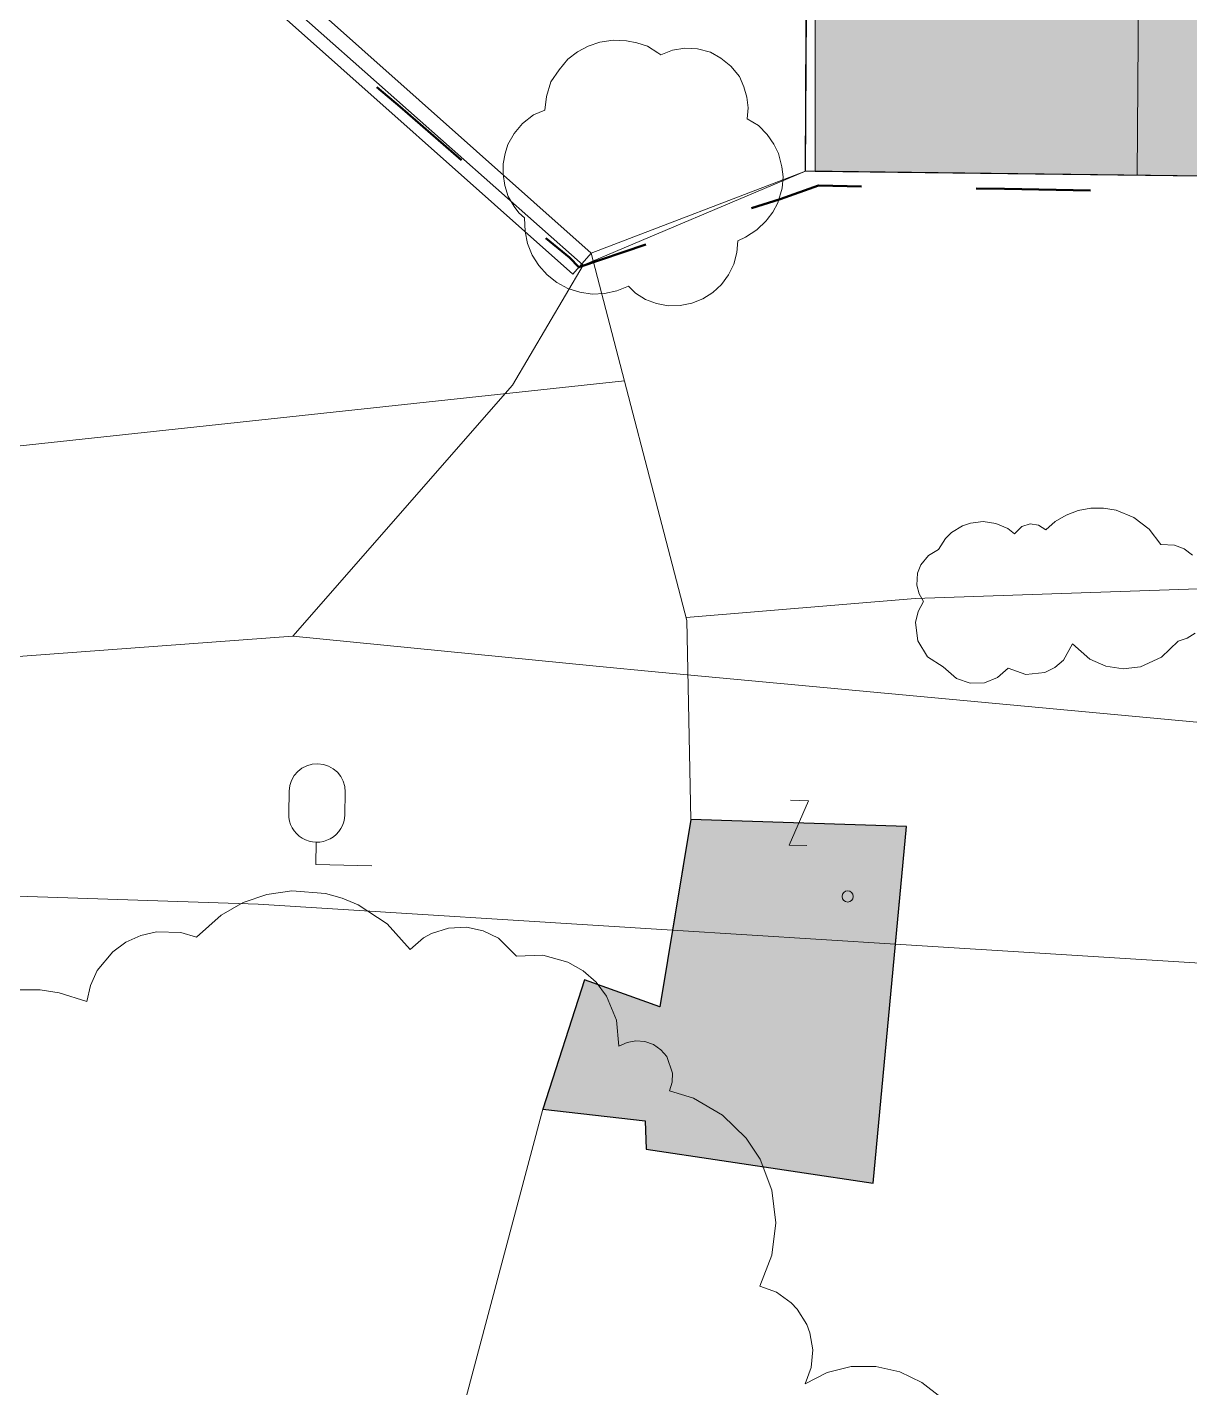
# Model space of a CAD drawing. Header units: metres. Extents: x -208 to 1512, y -277 to 123.
# Drawn here: x 868.17 to 888.88, y -61.63 to -37.38 of the extents above; entities that cross this region are included whole.
import ezdxf

# ---------------------------------------------------------------- set-up
doc = ezdxf.new("R2010")
doc.units = ezdxf.units.M
doc.header["$MEASUREMENT"] = 0
for name, color, linetype in [('725 Nachbarbebauung', 7, 'Continuous'), ('730_DKM_Gebäude', 7, 'Continuous'), ('730_DKM_Grenzen', 7, 'Continuous'), ('730_DKM_Objekte', 7, 'Continuous'), ('740_WienGV_Flwd-Bebauungsplan', 7, 'Continuous'), ('740_WienGV_L_Baum_ -gruppen_ Grünflächen', 7, 'Continuous'), ('740_WienGV_L_Gebäude', 7, 'Continuous'), ('740_WienGV_L_Mauer_Sockel', 7, 'Continuous')]:
    doc.layers.add(name, color=color, linetype=linetype)

# ---------------------------------------------------------------- blocks, each defined once
blk = doc.blocks.new('Decke_87_5', base_point=(850.348, -30.193))
at = {"layer": '725 Nachbarbebauung', "linetype": 'Continuous', "lineweight": 0, "true_color": 0x1f1f1f}
blk.add_hatch(color=250, dxfattribs=at).paths.add_polyline_path([(850.348, -30.193), (850.348, -30.193), (850.348, -30.195), (852.816, -46.703), (858.202, -45.901), (857.043, -38.189), (861.857, -37.477), (862.148, -37.432), (863, -38.938), (870.145, -34.888), (869.182, -34), (869.172, -33.99), (863.035, -28.307), (863.035, -28.307)])
at = {"layer": '725 Nachbarbebauung', "color": 8, "linetype": 'Continuous', "lineweight": 13, "flags": 128}
blk.add_lwpolyline([(850.348, -30.193), (850.348, -30.193), (850.348, -30.195), (852.816, -46.703), (858.202, -45.901), (857.043, -38.189), (861.857, -37.477), (862.148, -37.432), (863, -38.938), (870.145, -34.888), (869.182, -34), (869.172, -33.99), (863.035, -28.307), (863.035, -28.307)], close=True, dxfattribs=at)
blk = doc.blocks.new('Decke_90_5', base_point=(888.737, -29.528))
at = {"layer": '725 Nachbarbebauung', "linetype": 'Continuous', "lineweight": 0, "true_color": 0x1f1f1f}
blk.add_hatch(color=250, dxfattribs=at).paths.add_polyline_path([(888.737, -29.528), (882.206, -29.487), (882.206, -39.949), (890.544, -40.053), (905.073, -40.229), (905.059, -34.458), (888.698, -34.358)])
at = {"layer": '725 Nachbarbebauung', "color": 8, "linetype": 'Continuous', "lineweight": 13, "flags": 128}
for points in [[(882.206, -29.487), (882.206, -39.949), (890.544, -40.053), (905.073, -40.229), (905.059, -34.458), (888.698, -34.358), (888.737, -29.528)], [(888.737, -29.528), (882.206, -29.487)]]:
    blk.add_lwpolyline(points, dxfattribs=at)
blk = doc.blocks.new('Decke_92_5', base_point=(877.355, -56.665))
at = {"layer": '725 Nachbarbebauung', "linetype": 'Continuous', "lineweight": 0, "true_color": 0x1f1f1f}
blk.add_hatch(color=250, dxfattribs=at).paths.add_polyline_path([(877.355, -56.665), (879.178, -56.871), (879.199, -57.378), (883.243, -57.983), (883.838, -51.623), (879.992, -51.499), (879.439, -54.842), (878.1, -54.357)])
at = {"layer": '725 Nachbarbebauung', "color": 8, "linetype": 'Continuous', "lineweight": 13, "flags": 128}
blk.add_lwpolyline([(877.355, -56.665), (879.178, -56.871), (879.199, -57.378), (883.243, -57.983), (883.838, -51.623), (879.992, -51.499), (879.439, -54.842), (878.1, -54.357)], close=True, dxfattribs=at)
blk = doc.blocks.new('FIG0410[510]_5', base_point=(882.787, -52.873))
at = {"layer": '730_DKM_Objekte', "color": 8, "linetype": 'Continuous', "lineweight": 13}
blk.add_circle((882.787, -52.873), 0.1, dxfattribs=at)
blk = doc.blocks.new('FIG0520[511]_5', base_point=(873.577, -51.41))
at = {"layer": '730_DKM_Objekte', "color": 8, "linetype": 'Continuous', "lineweight": 13}
for p, q in [((872.835, -50.996), (872.827, -51.396)), ((873.827, -51.415), (873.835, -51.015)), ((873.311, -52.305), (873.318, -51.905)), ((874.311, -52.324), (873.311, -52.305))]:
    blk.add_line(p, q, dxfattribs=at)
for centre, start, end in [((873.335, -51.006), 358.95, 178.95), ((873.327, -51.406), 178.95, 358.95)]:
    blk.add_arc(centre, 0.5, start, end, dxfattribs=at)
blk = doc.blocks.new('FIG0320[544]_5', base_point=(881.915, -51.561))
at = {"layer": '730_DKM_Objekte', "color": 8, "linetype": 'Continuous', "lineweight": 13}
for p, q in [((881.742, -51.956), (882.088, -51.166)), ((882.088, -51.166), (881.768, -51.156)), ((882.062, -51.966), (881.742, -51.956))]:
    blk.add_line(p, q, dxfattribs=at)
blk = doc.blocks.new('GI0007_ATT22(LAUB)_2815[1060]_5', base_point=(879.142, -39.978))
at = {"layer": '740_WienGV_L_Baum_ -gruppen_ Grünflächen', "color": 252, "linetype": 'Continuous', "lineweight": 13, "true_color": 0x949494}
for p, q in [((877.801, -37.947), (877.975, -37.815)), ((877.975, -37.815), (878.161, -37.715)), ((878.161, -37.715), (878.372, -37.648)), ((878.372, -37.648), (878.611, -37.61)), ((878.611, -37.61), (878.846, -37.621)), ((878.846, -37.621), (879.03, -37.656)), ((879.03, -37.656), (879.221, -37.717)), ((879.221, -37.717), (879.403, -37.834)), ((879.46, -37.874), (879.667, -37.789)), ((879.667, -37.789), (879.888, -37.754)), ((879.888, -37.754), (880.112, -37.765)), ((880.112, -37.765), (880.342, -37.826)), ((880.342, -37.826), (880.525, -37.933)), ((877.645, -38.139), (877.801, -37.947)), ((879.403, -37.834), (879.46, -37.874)), ((880.525, -37.933), (880.707, -38.075)), ((877.499, -38.354), (877.645, -38.139)), ((880.707, -38.075), (880.857, -38.255)), ((880.857, -38.255), (880.935, -38.441)), ((877.423, -38.615), (877.499, -38.354)), ((880.935, -38.441), (880.989, -38.627)), ((877.394, -38.856), (877.423, -38.615)), ((880.989, -38.627), (881.014, -38.813)), ((876.995, -39.098), (877.19, -38.942)), ((877.19, -38.942), (877.394, -38.856)), ((881.014, -38.813), (880.996, -39.011)), ((880.996, -39.011), (881.2, -39.129)), ((876.732, -39.47), (876.846, -39.273)), ((876.846, -39.273), (876.995, -39.098)), ((881.2, -39.129), (881.353, -39.292)), ((876.686, -39.629), (876.732, -39.47)), ((881.353, -39.292), (881.471, -39.461)), ((881.471, -39.461), (881.553, -39.629)), ((876.651, -39.813), (876.686, -39.629)), ((881.553, -39.629), (881.613, -39.865)), ((876.648, -39.998), (876.651, -39.813)), ((876.676, -40.201), (876.648, -39.998)), ((881.613, -39.865), (881.635, -40.043)), ((876.74, -40.394), (876.676, -40.201)), ((881.617, -40.249), (881.544, -40.507)), ((881.635, -40.043), (881.617, -40.249)), ((876.847, -40.574), (876.74, -40.394)), ((876.926, -40.686), (876.847, -40.574)), ((877.031, -40.777), (876.926, -40.686)), ((881.456, -40.673), (881.354, -40.806)), ((881.544, -40.507), (881.456, -40.673)), ((877.041, -41.019), (877.031, -40.777)), ((881.336, -40.831), (881.166, -40.991)), ((881.354, -40.806), (881.336, -40.831)), ((877.084, -41.233), (877.041, -41.019)), ((880.828, -41.184), (880.81, -41.397)), ((880.968, -41.119), (880.828, -41.184)), ((881.166, -40.991), (880.968, -41.119)), ((877.165, -41.44), (877.084, -41.233)), ((877.283, -41.627), (877.165, -41.44)), ((880.81, -41.397), (880.756, -41.602)), ((877.432, -41.794), (877.283, -41.627)), ((880.756, -41.602), (880.664, -41.792)), ((877.604, -41.932), (877.432, -41.794)), ((877.801, -42.035), (877.604, -41.932)), ((880.664, -41.792), (880.54, -41.964)), ((878.013, -42.103), (877.801, -42.035)), ((878.233, -42.135), (878.013, -42.103)), ((878.454, -42.125), (878.233, -42.135)), ((878.671, -42.08), (878.454, -42.125)), ((878.879, -41.994), (878.671, -42.08)), ((879.005, -42.121), (878.879, -41.994)), ((879.184, -42.231), (879.005, -42.121)), ((880.384, -42.107), (880.208, -42.221)), ((880.54, -41.964), (880.384, -42.107)), ((879.382, -42.306), (879.184, -42.231)), ((879.591, -42.345), (879.382, -42.306)), ((879.804, -42.342), (879.591, -42.345)), ((880.011, -42.3), (879.804, -42.342)), ((880.208, -42.221), (880.011, -42.3))]:
    blk.add_line(p, q, dxfattribs=at)

msp = doc.modelspace()

# ---------------------------------------------------------------- linework, layer by layer
at = {"layer": '730_DKM_Gebäude', "color": 7, "linetype": 'Continuous', "lineweight": 25}
msp.add_lwpolyline([(883.642, -53.72), (883.838, -51.623), (879.992, -51.499), (879.666, -53.472)], dxfattribs=at)
at = {"layer": '730_DKM_Grenzen', "color": 8, "linetype": 'Continuous', "lineweight": 13}
for points in [[(882.035, -39.947), (882.06, -36.127), (882.162, -20.466)], [(878.077, -41.623), (870.293, -34.722), (869.181, -33.741), (863.035, -28.307)], [(878.303, -48.767), (872.901, -48.231)], [(905.201, -51.277), (899.476, -50.743), (889.775, -49.84), (879.419, -48.875), (878.303, -48.767)], [(872.284, -53.011), (867.096, -52.836)], [(904.775, -55.04), (883.642, -53.72), (879.666, -53.472), (872.284, -53.011)]]:
    msp.add_lwpolyline(points, dxfattribs=at)
at = {"layer": '730_DKM_Grenzen', "color": 8, "linetype": 'Continuous', "lineweight": 13, "true_color": 0x7c7c7c}
for points in [[(882.035, -39.947), (878.077, -41.623)], [(878.077, -41.623), (876.814, -43.759), (872.901, -48.231), (860.543, -49.145), (841.797, -50.922), (825.303, -54.83)], [(825.303, -54.83), (841.797, -50.922), (860.543, -49.145), (872.901, -48.231)]]:
    msp.add_lwpolyline(points, dxfattribs=at)
at = {"layer": '740_WienGV_Flwd-Bebauungsplan', "color": 1, "linetype": 'Continuous', "lineweight": 50, "true_color": 0xfb0106}
for points in [[(874.816, -38.797), (874.397, -38.449)], [(875.904, -39.751), (874.816, -38.797)], [(883.035, -40.216), (882.27, -40.202), (881.586, -40.445)], [(885.584, -40.26), (885.074, -40.251)], [(881.586, -40.445), (881.073, -40.606)], [(887.113, -40.287), (885.584, -40.26)], [(877.828, -41.484), (877.409, -41.137)], [(879.192, -41.253), (877.995, -41.657), (877.828, -41.484)]]:
    msp.add_lwpolyline(points, dxfattribs=at)
at = {"layer": '740_WienGV_L_Baum_ -gruppen_ Grünflächen', "color": 252, "linetype": 'Continuous', "lineweight": 13, "true_color": 0x949494}
for p, q in [((878.219, -41.404), (869.181, -33.362)), ((877.887, -41.778), (870.145, -34.888)), ((877.887, -41.778), (878.219, -41.404))]:
    msp.add_line(p, q, dxfattribs=at)
at = {"layer": '740_WienGV_L_Baum_ -gruppen_ Grünflächen', "color": 72, "linetype": 'Continuous', "lineweight": 13, "true_color": 0x69e600}
msp.add_line((878.812, -43.684), (858.202, -45.901), dxfattribs=at)
for points in [[(888.978, -48.179), (888.835, -48.27), (888.673, -48.32), (888.379, -48.609), (888.002, -48.778), (887.694, -48.813), (887.387, -48.767), (887.104, -48.641), (886.795, -48.367), (886.634, -48.661), (886.48, -48.794), (886.299, -48.883), (885.964, -48.915), (885.648, -48.802), (885.459, -48.971), (885.223, -49.065), (884.969, -49.071), (884.729, -48.99), (884.491, -48.78), (884.212, -48.6), (884.036, -48.318), (883.997, -47.988), (884.043, -47.794), (884.14, -47.618), (884.061, -47.479), (884.021, -47.324), (884.034, -47.111), (884.092, -46.962), (884.225, -46.796), (884.408, -46.687), (884.531, -46.495), (884.639, -46.388), (884.833, -46.267), (884.976, -46.217), (885.203, -46.19), (885.428, -46.224), (885.638, -46.316), (885.76, -46.407), (885.889, -46.278), (886.036, -46.233), (886.188, -46.255), (886.315, -46.34), (886.487, -46.191), (886.683, -46.074), (886.896, -45.994), (887.12, -45.952), (887.348, -45.951), (887.572, -45.99), (887.888, -46.119), (888.158, -46.327), (888.364, -46.598), (888.61, -46.612), (888.784, -46.678), (888.934, -46.788)], [(867.882, -54.538), (868.398, -54.539), (868.738, -54.59), (869.231, -54.745), (869.295, -54.461), (869.416, -54.195), (869.691, -53.857), (869.926, -53.686), (870.19, -53.566), (870.472, -53.503), (870.905, -53.517), (871.183, -53.601), (871.626, -53.203), (872.015, -52.983), (872.438, -52.838), (872.881, -52.775), (873.484, -52.821), (873.782, -52.901), (874.067, -53.02), (874.58, -53.361), (874.989, -53.82), (875.231, -53.612), (875.371, -53.533), (875.675, -53.435), (875.994, -53.42), (876.291, -53.483), (876.563, -53.617), (876.888, -53.935), (877.353, -53.918), (877.802, -54.041), (878.072, -54.196), (878.304, -54.401), (878.49, -54.649), (878.667, -55.077)], [(878.667, -55.077), (878.709, -55.539), (878.856, -55.473), (879.014, -55.445), (879.175, -55.46), (879.326, -55.514), (879.459, -55.606), (879.564, -55.726), (879.668, -56.024), (879.661, -56.183), (879.614, -56.336), (880.04, -56.47), (880.554, -56.768), (880.98, -57.183), (881.225, -57.556), (881.435, -58.105), (881.505, -58.688), (881.433, -59.269), (881.221, -59.816), (881.521, -59.927), (881.78, -60.113), (881.89, -60.23), (882.058, -60.502), (882.113, -60.648), (882.165, -60.956), (882.136, -61.268), (882.029, -61.561), (882.42, -61.359), (882.848, -61.253), (883.289, -61.248), (883.719, -61.344), (884.111, -61.533), (884.45, -61.806)]]:
    msp.add_lwpolyline(points, dxfattribs=at)
at = {"layer": '740_WienGV_L_Gebäude', "color": 7, "linetype": 'Continuous', "lineweight": 25}
msp.add_line((878.1, -54.357), (877.355, -56.665), dxfattribs=at)
at = {"layer": '740_WienGV_L_Gebäude', "color": 252, "linetype": 'Continuous', "lineweight": 13, "true_color": 0x949494}
msp.add_lwpolyline([(887.944, -40.02), (887.988, -34.355), (888.698, -34.358)], dxfattribs=at)
at = {"layer": '740_WienGV_L_Gebäude', "color": 7, "linetype": 'Continuous', "lineweight": 25}
for points in [[(890.544, -40.053), (882.035, -39.947), (882.055, -36.127)], [(883.243, -57.983), (883.838, -51.623), (879.992, -51.499), (879.439, -54.842), (878.1, -54.357)], [(877.355, -56.665), (879.178, -56.871), (879.199, -57.378), (883.243, -57.983)]]:
    msp.add_lwpolyline(points, dxfattribs=at)
at = {"layer": '740_WienGV_L_Mauer_Sockel', "color": 252, "linetype": 'Continuous', "lineweight": 13, "true_color": 0x949494}
for p, q in [((882.035, -39.947), (878.219, -41.404)), ((878.219, -41.404), (879.921, -47.953)), ((879.921, -47.953), (879.992, -51.499))]:
    msp.add_line(p, q, dxfattribs=at)
for points in [[(879.907, -47.898), (883.99, -47.56), (889.734, -47.364)], [(883.731, -66.913), (875.238, -64.634), (877.355, -56.665)]]:
    msp.add_lwpolyline(points, dxfattribs=at)

# ---------------------------------------------------------------- block references
at = {"layer": '725 Nachbarbebauung', "color": 8, "linetype": 'Continuous', "lineweight": 13}
for name, p in [('Decke_87_5', (850.348, -30.193)), ('Decke_90_5', (888.737, -29.528)), ('Decke_92_5', (877.355, -56.665))]:
    msp.add_blockref(name, p, dxfattribs=at)
at = {"layer": '730_DKM_Objekte', "color": 7, "linetype": 'Continuous', "lineweight": 13}
for name, p in [('FIG0520[511]_5', (873.577, -51.41)), ('FIG0320[544]_5', (881.915, -51.561))]:
    msp.add_blockref(name, p, dxfattribs=at)
at = {"layer": '730_DKM_Objekte', "color": 8, "linetype": 'Continuous', "lineweight": 13}
msp.add_blockref('FIG0410[510]_5', (882.787, -52.873), dxfattribs=at)
at = {"layer": '740_WienGV_L_Baum_ -gruppen_ Grünflächen', "color": 72, "linetype": 'Continuous', "lineweight": 13, "true_color": 0x69e600}
msp.add_blockref('GI0007_ATT22(LAUB)_2815[1060]_5', (879.142, -39.978), dxfattribs=at)

doc.saveas('drawing.dxf')
